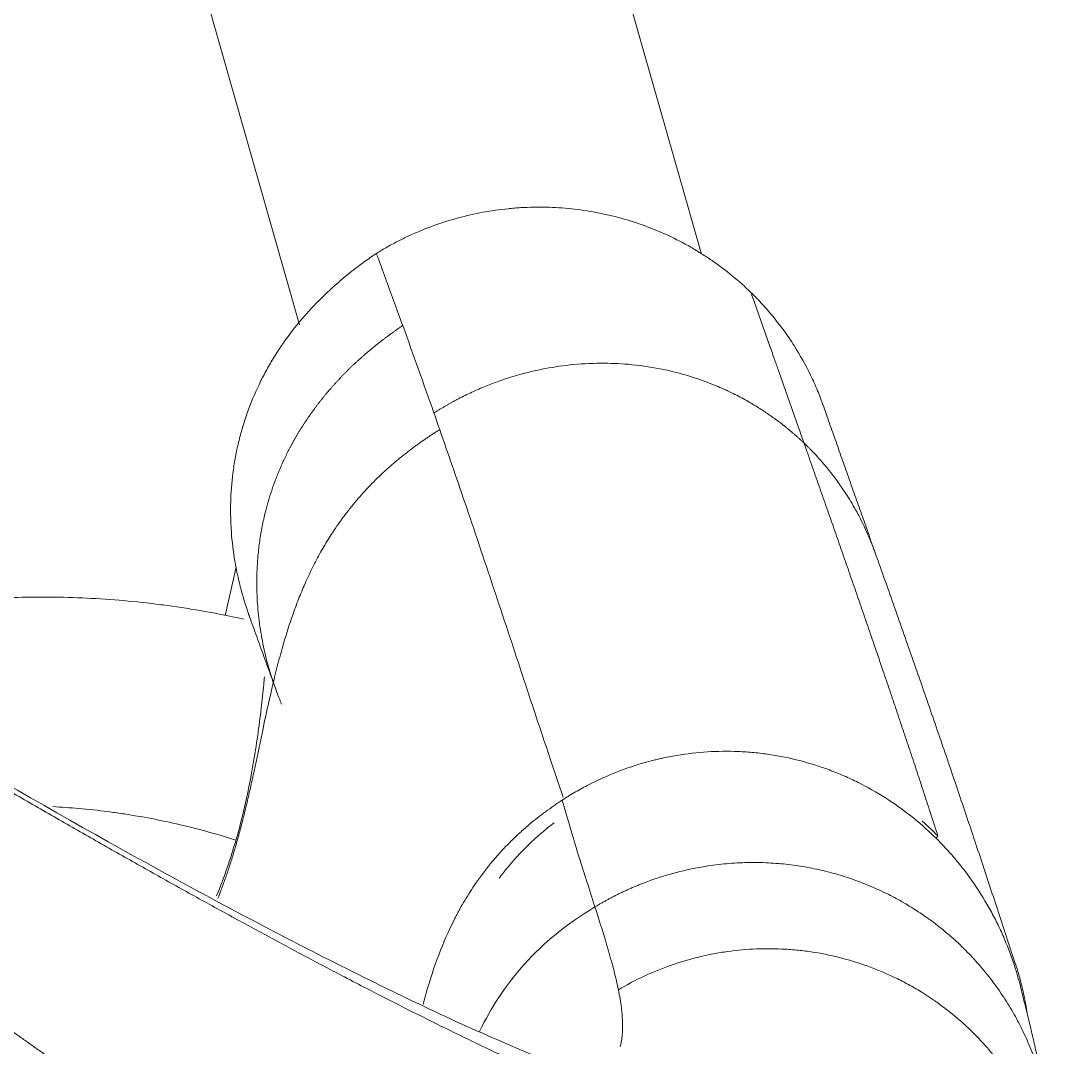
# Model space of a CAD drawing. Header units: millimetres. Extents: x 151130 to 215929, y 2134 to 34533.
# Drawn here: x 152337.32 to 152369.82, y 29130.47 to 29162.57 of the extents above; entities that cross this region are included whole.
import ezdxf

# ---------------------------------------------------------------- set-up
doc = ezdxf.new("R2010")
doc.units = ezdxf.units.MM
doc.layers.add('1', color=7, linetype='Continuous')

# ---------------------------------------------------------------- blocks, each defined once
blk = doc.blocks.new('SILLA GO 34006A')
at = {"layer": '1', "color": 0, "linetype": 'Continuous', "lineweight": 18}
for p, q in [((264.622, 485.698), (229.849, 423.288)), ((240.305, 415.961), (275.716, 479.517)), ((223.086, 419.334), (221.78, 418.508))]:
    blk.add_line(p, q, dxfattribs=at)
for points, knots in [([(222.107, 418.011), (221.844, 418.425), (221.57, 418.833), (221.173, 419.393), (221.001, 419.629), (220.826, 419.863), (220.709, 420.019), (220.649, 420.096), (220.351, 420.483), (220.107, 420.786), (219.36, 421.678), (218.84, 422.249), (217.759, 423.347), (217.197, 423.873), (216.033, 424.88), (215.43, 425.36), (214.493, 426.047), (214.176, 426.27), (213.692, 426.596), (213.529, 426.703), (213.201, 426.914), (213.037, 427.017), (212.21, 427.526), (211.535, 427.905), (210.159, 428.606), (209.458, 428.928), (208.03, 429.517), (207.302, 429.784), (206.376, 430.081), (206.19, 430.139), (205.816, 430.25), (205.628, 430.304), (205.064, 430.461), (204.685, 430.558), (204.305, 430.647)], [0, 0, 0, 0, 0.065712, 0.065712, 0.091664, 0.10464, 0.10464, 0.117617, 0.117617, 0.169521, 0.169521, 0.273331, 0.273331, 0.377141, 0.377141, 0.480951, 0.480951, 0.532856, 0.532856, 0.558808, 0.558808, 0.584761, 0.584761, 0.688571, 0.688571, 0.79238, 0.79238, 0.89619, 0.89619, 0.922143, 0.922143, 0.948095, 0.948095, 1, 1, 1, 1]), ([(222.275, 417.912), (222.29, 417.944), (222.305, 417.977), (222.453, 418.287), (222.597, 418.557), (222.832, 418.952), (222.914, 419.082), (223.04, 419.274), (223.083, 419.338), (223.171, 419.464), (223.215, 419.527), (223.441, 419.837), (223.633, 420.076), (223.939, 420.42), (224.044, 420.533), (224.259, 420.753), (224.369, 420.86), (224.707, 421.173), (224.943, 421.371), (225.251, 421.603), (225.313, 421.649), (225.438, 421.738), (225.628, 421.871), (225.953, 422.078), (226.221, 422.231), (226.425, 422.341), (226.494, 422.376), (226.632, 422.446), (226.702, 422.48), (227.052, 422.645), (227.338, 422.762), (227.703, 422.89), (227.777, 422.915), (227.925, 422.963), (227.999, 422.986), (228.222, 423.051), (228.372, 423.092), (228.825, 423.201), (229.13, 423.258), (229.748, 423.345), (230.056, 423.373), (230.673, 423.402), (230.98, 423.402), (231.596, 423.378), (231.903, 423.354), (232.364, 423.298), (232.594, 423.266), (232.862, 423.221), (232.977, 423.201), (233.054, 423.186), (233.092, 423.179), (233.13, 423.171)], [0, 0, 0, 0, 0.008376, 0.008376, 0.079206, 0.079206, 0.114621, 0.114621, 0.132329, 0.132329, 0.150036, 0.150036, 0.220867, 0.220867, 0.256282, 0.256282, 0.291697, 0.291697, 0.362527, 0.362527, 0.380235, 0.380235, 0.397942, 0.433358, 0.468773, 0.468773, 0.48648, 0.48648, 0.504188, 0.504188, 0.575018, 0.575018, 0.592726, 0.592726, 0.610433, 0.610433, 0.645848, 0.645848, 0.716679, 0.716679, 0.787509, 0.787509, 0.858339, 0.858339, 0.92917, 0.92917, 0.964585, 0.982292, 0.991146, 0.991146, 1, 1, 1, 1]), ([(232.119, 420.993), (232.121, 420.996), (232.33, 421.442), (232.641, 422.111), (232.976, 422.835), (233.104, 423.115), (233.13, 423.172)], [0, 0, 0, 0, 0.004792, 0.616541, 0.922416, 1, 1, 1, 1]), ([(233.13, 423.171), (233.196, 423.156), (233.261, 423.14), (233.39, 423.106), (233.584, 423.054), (233.903, 422.957), (234.156, 422.869), (234.407, 422.775), (234.531, 422.726), (234.9, 422.572), (235.14, 422.459), (235.609, 422.215), (235.838, 422.083), (236.286, 421.802), (236.504, 421.652), (236.824, 421.413), (236.929, 421.331), (237.084, 421.204), (237.136, 421.161), (237.237, 421.075), (237.288, 421.031), (237.537, 420.81), (237.727, 420.627), (238.092, 420.245), (238.266, 420.048), (238.598, 419.638), (238.756, 419.427), (238.979, 419.098), (239.052, 418.987), (239.158, 418.818), (239.192, 418.761), (239.26, 418.647), (239.427, 418.36), (239.577, 418.067), (239.797, 417.59), (239.897, 417.348), (240.076, 416.856), (240.156, 416.606), (240.259, 416.225), (240.291, 416.098), (240.335, 415.904), (240.349, 415.839), (240.376, 415.71), (240.388, 415.645), (240.448, 415.321), (240.484, 415.062), (240.535, 414.543), (240.55, 414.283), (240.554, 414.022)], [0, 0, 0, 0, 0.015625, 0.015625, 0.03125, 0.0625, 0.09375, 0.09375, 0.125, 0.125, 0.1875, 0.1875, 0.25, 0.25, 0.3125, 0.3125, 0.34375, 0.34375, 0.359375, 0.359375, 0.375, 0.375, 0.4375, 0.4375, 0.5, 0.5, 0.5625, 0.5625, 0.59375, 0.59375, 0.609375, 0.609375, 0.625, 0.6875, 0.6875, 0.75, 0.75, 0.8125, 0.8125, 0.84375, 0.84375, 0.859375, 0.859375, 0.875, 0.875, 0.9375, 0.9375, 1, 1, 1, 1]), ([(220.407, 398.684), (219.741, 399.956), (218.407, 402.893), (215.761, 410.461), (213.772, 417.367), (212.45, 422.56)], [0, 0, 0, 0, 0.253056, 0.505914, 1, 1, 1, 1]), ([(232.119, 420.993), (232.103, 420.996), (232.071, 421.002), (232.022, 421.011), (231.973, 421.02), (231.925, 421.029), (231.876, 421.038), (231.828, 421.046), (231.78, 421.054), (231.732, 421.062), (231.683, 421.07), (231.635, 421.077), (231.587, 421.084), (231.54, 421.091), (231.492, 421.098), (231.444, 421.105), (231.396, 421.111), (231.349, 421.118), (231.301, 421.124), (231.254, 421.13), (231.206, 421.136), (231.159, 421.141), (231.112, 421.146), (231.065, 421.152), (231.017, 421.157), (230.97, 421.161), (230.924, 421.166), (230.877, 421.17), (230.83, 421.174), (230.783, 421.178), (230.737, 421.182), (230.69, 421.186), (230.644, 421.189), (230.597, 421.192), (230.551, 421.195), (230.505, 421.198), (230.459, 421.2), (230.413, 421.203), (230.367, 421.205), (230.321, 421.207), (230.275, 421.209), (230.229, 421.211), (230.184, 421.212), (230.138, 421.214), (230.093, 421.215), (230.047, 421.216), (230.002, 421.216), (229.957, 421.217), (229.912, 421.217), (229.867, 421.217), (229.822, 421.217), (229.777, 421.217), (229.732, 421.217), (229.688, 421.216), (229.643, 421.215), (229.598, 421.214), (229.554, 421.213), (229.51, 421.212), (229.465, 421.21), (229.421, 421.209), (229.377, 421.207), (229.333, 421.205), (229.289, 421.203), (229.245, 421.2), (229.202, 421.198), (229.158, 421.195), (229.115, 421.192), (229.071, 421.189), (229.028, 421.185), (228.984, 421.182), (228.941, 421.178), (228.898, 421.175), (228.855, 421.171), (228.812, 421.166), (228.769, 421.162), (228.726, 421.158), (228.684, 421.153), (228.641, 421.148), (228.599, 421.143), (228.556, 421.138), (228.514, 421.132), (228.472, 421.127), (228.43, 421.121), (228.388, 421.115), (228.346, 421.109), (228.304, 421.102), (228.262, 421.096), (228.22, 421.089), (228.179, 421.083), (228.137, 421.076), (228.096, 421.068), (228.055, 421.061), (228.014, 421.054), (227.972, 421.046), (227.931, 421.038), (227.89, 421.03), (227.85, 421.022), (227.809, 421.014), (227.768, 421.005), (227.728, 420.997), (227.687, 420.988), (227.647, 420.979), (227.606, 420.97), (227.566, 420.961), (227.526, 420.951), (227.486, 420.942), (227.446, 420.932), (227.406, 420.922), (227.367, 420.912), (227.327, 420.901), (227.287, 420.891), (227.248, 420.88), (227.209, 420.87), (227.169, 420.859), (227.13, 420.848), (227.091, 420.836), (227.052, 420.825), (227.013, 420.814), (226.974, 420.802), (226.936, 420.79), (226.795, 420.746), (226.555, 420.666), (226.22, 420.539), (225.892, 420.399), (225.571, 420.247), (225.26, 420.085), (224.924, 419.892), (224.565, 419.664), (224.187, 419.396), (223.759, 419.058), (223.293, 418.639), (222.801, 418.124), (222.344, 417.567), (221.923, 416.968), (221.54, 416.326), (221.301, 415.846), (221.17, 415.553), (221.131, 415.462), (221.094, 415.376), (221.072, 415.32), (221.061, 415.295)], [0, 0, 0, 0, 0.003637, 0.007262, 0.010876, 0.014478, 0.018071, 0.021654, 0.025228, 0.028794, 0.032353, 0.035904, 0.039447, 0.042984, 0.046514, 0.050038, 0.053555, 0.057066, 0.060569, 0.064067, 0.067557, 0.07104, 0.074516, 0.077985, 0.081447, 0.084901, 0.088347, 0.091786, 0.095217, 0.098641, 0.102057, 0.105466, 0.108869, 0.112265, 0.115656, 0.119041, 0.12242, 0.125794, 0.129161, 0.132523, 0.135877, 0.139226, 0.142568, 0.145904, 0.149233, 0.152555, 0.155871, 0.159181, 0.162484, 0.165781, 0.169071, 0.172356, 0.175634, 0.178906, 0.182172, 0.185432, 0.188687, 0.191935, 0.195178, 0.198416, 0.201648, 0.204874, 0.208095, 0.211311, 0.214522, 0.217728, 0.220928, 0.224124, 0.227314, 0.230499, 0.233679, 0.236854, 0.240024, 0.243188, 0.246347, 0.249501, 0.252649, 0.255792, 0.25893, 0.262063, 0.265192, 0.268315, 0.271434, 0.274548, 0.277658, 0.280763, 0.283864, 0.28696, 0.290053, 0.293141, 0.296224, 0.299304, 0.302379, 0.30545, 0.308517, 0.311581, 0.31464, 0.317695, 0.320746, 0.323794, 0.326837, 0.329877, 0.332913, 0.335946, 0.338975, 0.342001, 0.345023, 0.348041, 0.351056, 0.354068, 0.357077, 0.360083, 0.363085, 0.366084, 0.369079, 0.372072, 0.375061, 0.378048, 0.381031, 0.384011, 0.386988, 0.413534, 0.439882, 0.466221, 0.492429, 0.518312, 0.544116, 0.578222, 0.612578, 0.647083, 0.699289, 0.751947, 0.80538, 0.85968, 0.915086, 0.971855, 0.979215, 0.986603, 0.994021, 1, 1, 1, 1]), ([(225.238, 407.008), (225.427, 407.397), (226.025, 408.606), (227.054, 410.652), (228.321, 413.169), (229.52, 415.575), (230.289, 417.155), (230.635, 417.873)], [0, 0, 0, 0, 0.110512, 0.343184, 0.575856, 0.808527, 1, 1, 1, 1]), ([(221.291, 416.272), (221.288, 416.279), (221.271, 416.27), (221.196, 416.203), (220.65, 415.754), (219.308, 414.706), (217.471, 413.482), (215.971, 412.743), (215.39, 412.499)], [0, 0, 0, 0, 0.142183, 0.203605, 0.262268, 0.470426, 0.803356, 1, 1, 1, 1]), ([(240.554, 414.022), (240.556, 413.844), (240.55, 413.488), (240.524, 413.131), (240.497, 412.864), (240.487, 412.774), (240.463, 412.596), (240.45, 412.507), (240.407, 412.242), (240.374, 412.066), (240.258, 411.545), (240.161, 411.204), (239.987, 410.701), (239.864, 410.379), (239.724, 410.063), (239.651, 409.912)], [0, 0, 0, 0, 0.12596, 0.251921, 0.251921, 0.314901, 0.314901, 0.377881, 0.377881, 0.503842, 0.503842, 0.755763, 0.755763, 0.881723, 1, 1, 1, 1]), ([(225.151, 406.966), (225.148, 406.967), (225.145, 406.968), (225.138, 406.969), (225.129, 406.971), (225.106, 406.976), (225.061, 406.985), (224.97, 407.003), (224.892, 407.018), (224.736, 407.047), (224.631, 407.064), (224.317, 407.112), (224.002, 407.15), (223.686, 407.172), (223.527, 407.181), (223.474, 407.184), (223.368, 407.188), (223.316, 407.189), (223.052, 407.195), (222.842, 407.193), (222.214, 407.164), (221.8, 407.116), (221.183, 407.002), (220.979, 406.957), (220.673, 406.879), (220.521, 406.838), (220.369, 406.792), (220.268, 406.761), (220.217, 406.746), (219.764, 406.599), (219.373, 406.446), (218.61, 406.102), (218.239, 405.912), (217.765, 405.647), (217.657, 405.585), (217.549, 405.521)], [0, 0, 0, 0, 0.00124, 0.00124, 0.00248, 0.004961, 0.009922, 0.019843, 0.039686, 0.039686, 0.079373, 0.079373, 0.158746, 0.198432, 0.198432, 0.218276, 0.218276, 0.238119, 0.238119, 0.317492, 0.317492, 0.476238, 0.476238, 0.555611, 0.555611, 0.595297, 0.61514, 0.61514, 0.634984, 0.634984, 0.79373, 0.79373, 0.952475, 0.952475, 1, 1, 1, 1]), ([(223.512, 403.879), (223.64, 404.128), (223.77, 404.381), (223.969, 404.766), (224.035, 404.895), (224.17, 405.153), (224.238, 405.282), (224.579, 405.93), (224.862, 406.447), (225.151, 406.966)], [0, 0, 0, 0, 0.25, 0.25, 0.375, 0.375, 0.5, 0.5, 1, 1, 1, 1]), ([(231.135, 392.649), (231.248, 392.836), (231.355, 393.027), (231.605, 393.509), (231.741, 393.804), (231.923, 394.257), (231.98, 394.41), (232.061, 394.642), (232.087, 394.72), (232.137, 394.877), (232.161, 394.955), (232.276, 395.348), (232.352, 395.665), (232.471, 396.304), (232.516, 396.626), (232.558, 397.112), (232.568, 397.275), (232.577, 397.52), (232.579, 397.602), (232.58, 397.725), (232.58, 397.766), (232.58, 397.848), (232.58, 397.889), (232.574, 398.259), (232.552, 398.585), (232.476, 399.231), (232.422, 399.551), (232.281, 400.185), (232.194, 400.499), (232.063, 400.888), (232.036, 400.965), (231.98, 401.119), (231.951, 401.196), (231.861, 401.424), (231.797, 401.573), (231.595, 402.016), (231.445, 402.303), (231.117, 402.86), (230.938, 403.13), (230.695, 403.457), (230.646, 403.522), (230.545, 403.651), (230.494, 403.715), (230.338, 403.904), (230.231, 404.026), (229.902, 404.384), (229.671, 404.609), (229.189, 405.035), (228.936, 405.235), (228.542, 405.516), (228.374, 405.629), (228.202, 405.737), (228.133, 405.78), (228.098, 405.801), (227.993, 405.864), (227.923, 405.905), (227.57, 406.104), (227.282, 406.248), (226.693, 406.505), (226.393, 406.619), (225.934, 406.766), (225.703, 406.834), (225.429, 406.904), (225.291, 406.936), (225.221, 406.951), (225.187, 406.959), (225.169, 406.963), (225.162, 406.964), (225.157, 406.965), (225.154, 406.966), (225.152, 406.966)], [0, 0, 0, 0, 0.03617, 0.03617, 0.089716, 0.089716, 0.11649, 0.11649, 0.129876, 0.129876, 0.143263, 0.143263, 0.196809, 0.196809, 0.250355, 0.250355, 0.277128, 0.277128, 0.290514, 0.290514, 0.297208, 0.297208, 0.303901, 0.303901, 0.357447, 0.357447, 0.410993, 0.410993, 0.464539, 0.464539, 0.477926, 0.477926, 0.491312, 0.491312, 0.518085, 0.518085, 0.571631, 0.571631, 0.625177, 0.625177, 0.638564, 0.638564, 0.65195, 0.65195, 0.678723, 0.678723, 0.73227, 0.73227, 0.785816, 0.785816, 0.812589, 0.819282, 0.819282, 0.825975, 0.825975, 0.839362, 0.839362, 0.892908, 0.892908, 0.946454, 0.946454, 0.973227, 0.986613, 0.993307, 0.996653, 0.998327, 0.999163, 0.999582, 0.999582, 1, 1, 1, 1]), ([(222.199, 401.529), (222.305, 401.69), (222.411, 401.861), (222.625, 402.224), (222.733, 402.414), (223.061, 403.009), (223.283, 403.436), (223.512, 403.879)], [0, 0, 0, 0, 0.25, 0.25, 0.5, 0.5, 1, 1, 1, 1]), ([(220.976, 400.222), (221.001, 400.237), (221.027, 400.254), (221.107, 400.307), (221.161, 400.347), (221.27, 400.433), (221.325, 400.48), (221.434, 400.579), (221.597, 400.739), (221.761, 400.928), (221.98, 401.209), (222.089, 401.363), (222.199, 401.529)], [0, 0, 0, 0, 0.062793, 0.062793, 0.19668, 0.19668, 0.330566, 0.330566, 0.464453, 0.732227, 0.732227, 1, 1, 1, 1]), ([(230.665, 391.881), (230.794, 392.055), (230.917, 392.232), (231.14, 392.573), (231.24, 392.737), (231.41, 393.032), (231.481, 393.162), (231.549, 393.295)], [0, 0, 0, 0, 0.390046, 0.390046, 0.734458, 0.734458, 1, 1, 1, 1])]:
    blk.add_open_spline(points, degree=3, knots=knots, dxfattribs=at)
at = {"layer": '1', "color": 0, "linetype": 'Continuous', "lineweight": 13}
for points, knots in [([(212.618, 421.311), (212.651, 421.186), (212.716, 420.937), (212.847, 420.435), (213.012, 419.808), (213.211, 419.058), (213.411, 418.313), (213.61, 417.574), (213.81, 416.84), (214.009, 416.111), (214.209, 415.389), (214.409, 414.672), (214.61, 413.962), (214.81, 413.258), (215.011, 412.56), (215.212, 411.869), (215.413, 411.185), (215.614, 410.507), (215.816, 409.837), (216.017, 409.174), (216.219, 408.518), (216.433, 407.834), (216.714, 406.945), (217.064, 405.866), (217.471, 404.646), (217.879, 403.462), (218.271, 402.362), (218.556, 401.591), (218.83, 400.865), (219.121, 400.11), (219.522, 399.113), (219.867, 398.296), (220.143, 397.665), (220.351, 397.204), (220.559, 396.755), (220.746, 396.361), (220.914, 396.019), (221.011, 395.824), (221.06, 395.726)], [0, 0, 0, 0, 0.011786, 0.023573, 0.047558, 0.071547, 0.095542, 0.119539, 0.14354, 0.167542, 0.191545, 0.215549, 0.239551, 0.263555, 0.287562, 0.311573, 0.335589, 0.35961, 0.383636, 0.407667, 0.431704, 0.455746, 0.483802, 0.531912, 0.580043, 0.628194, 0.676366, 0.718536, 0.728579, 0.772782, 0.821029, 0.869301, 0.893448, 0.917601, 0.941761, 0.965927, 0.982962, 1, 1, 1, 1]), ([(230.872, 418.365), (230.889, 418.361), (230.921, 418.354), (230.969, 418.343), (231.017, 418.332), (231.065, 418.321), (231.112, 418.31), (231.158, 418.298), (231.204, 418.287), (231.25, 418.275), (231.295, 418.263), (231.34, 418.252), (231.384, 418.24), (231.428, 418.227), (231.471, 418.215), (231.514, 418.203), (231.556, 418.191), (231.597, 418.179), (231.639, 418.166), (231.739, 418.136), (231.9, 418.084), (232.12, 418.008), (232.342, 417.925), (232.628, 417.81), (232.979, 417.655), (233.394, 417.449), (233.812, 417.214), (234.339, 416.883), (234.975, 416.418), (235.652, 415.812), (236.293, 415.117), (236.715, 414.558), (237.01, 414.107), (237.209, 413.779), (237.463, 413.309), (237.706, 412.779), (237.907, 412.249), (238.053, 411.788), (238.163, 411.366), (238.227, 411.064), (238.262, 410.87), (238.28, 410.769), (238.296, 410.668), (238.311, 410.568), (238.324, 410.469), (238.337, 410.37), (238.348, 410.272), (238.358, 410.175), (238.367, 410.078), (238.375, 409.982), (238.382, 409.887), (238.387, 409.792), (238.392, 409.699), (238.396, 409.606), (238.397, 409.544), (238.398, 409.514)], [0, 0, 0, 0, 0.003904, 0.00778, 0.011627, 0.015444, 0.019231, 0.022986, 0.026709, 0.0304, 0.034058, 0.037682, 0.041271, 0.044826, 0.048345, 0.051827, 0.055272, 0.05868, 0.06205, 0.065381, 0.083389, 0.101697, 0.120309, 0.139223, 0.174355, 0.210812, 0.248636, 0.287836, 0.358213, 0.435639, 0.504195, 0.584359, 0.603443, 0.63408, 0.676813, 0.732298, 0.775075, 0.814237, 0.849581, 0.88092, 0.889305, 0.897631, 0.905895, 0.914098, 0.922237, 0.930313, 0.938324, 0.94627, 0.954149, 0.961962, 0.969707, 0.977384, 0.984992, 0.992531, 1, 1, 1, 1]), ([(212.311, 389.575), (212.301, 389.617), (212.281, 389.703), (212.25, 389.834), (212.218, 389.97), (212.186, 390.109), (212.153, 390.253), (212.119, 390.402), (212.084, 390.555), (212.049, 390.712), (212.013, 390.874), (211.976, 391.04), (211.938, 391.211), (211.9, 391.387), (211.861, 391.567), (211.734, 392.156), (211.53, 393.137), (211.257, 394.513), (211.011, 395.8), (210.763, 397.136), (210.506, 398.55), (210.236, 400.074), (209.975, 401.571), (209.711, 403.111), (209.439, 404.706), (209.159, 406.364), (208.883, 408.008), (208.688, 409.168), (208.575, 409.837), (208.545, 410.019), (208.514, 410.202), (208.483, 410.385), (208.452, 410.568), (208.421, 410.751), (208.39, 410.934), (208.359, 411.117), (208.329, 411.3), (208.298, 411.483), (208.267, 411.667), (208.236, 411.85), (208.205, 412.033), (208.173, 412.217), (208.142, 412.4), (208.111, 412.584), (208.08, 412.767), (208.049, 412.95), (208.018, 413.134), (207.987, 413.317), (207.955, 413.501), (207.924, 413.684), (207.893, 413.868), (207.861, 414.051), (207.83, 414.235), (207.799, 414.418), (207.767, 414.602), (207.736, 414.785), (207.704, 414.969), (207.673, 415.152), (207.641, 415.336), (207.61, 415.519), (207.578, 415.703), (207.547, 415.886), (207.515, 416.069), (207.483, 416.252), (207.452, 416.436), (207.42, 416.619), (207.388, 416.802), (207.357, 416.985), (207.325, 417.168), (207.293, 417.351), (207.261, 417.534), (207.229, 417.717), (207.197, 417.9), (207.176, 418.022), (207.165, 418.083)], [0, 0, 0, 0, 0.006261, 0.01268, 0.019255, 0.025988, 0.032877, 0.039923, 0.047126, 0.054484, 0.062, 0.069671, 0.077498, 0.085481, 0.09362, 0.101914, 0.164392, 0.221127, 0.272152, 0.317494, 0.37487, 0.429738, 0.482113, 0.532009, 0.587642, 0.64178, 0.694433, 0.745609, 0.751308, 0.756998, 0.762682, 0.768357, 0.774025, 0.779686, 0.785339, 0.790985, 0.796623, 0.802253, 0.807876, 0.813492, 0.8191, 0.8247, 0.830293, 0.835879, 0.841457, 0.847028, 0.852591, 0.858147, 0.863695, 0.869236, 0.874769, 0.880295, 0.885814, 0.891325, 0.896829, 0.902325, 0.907814, 0.913295, 0.91877, 0.924236, 0.929696, 0.935148, 0.940592, 0.94603, 0.95146, 0.956882, 0.962298, 0.967706, 0.973106, 0.9785, 0.983886, 0.989264, 0.994636, 1, 1, 1, 1]), ([(217.045, 413.306), (216.837, 413.707), (216.618, 414.101), (216.077, 415.012), (215.745, 415.523), (215.303, 416.148), (215.168, 416.334), (215.03, 416.518), (214.937, 416.641), (214.891, 416.702), (214.656, 417.007), (214.464, 417.246), (214.093, 417.689), (213.915, 417.894), (213.734, 418.095)], [0, 0, 0, 0, 0.232863, 0.232863, 0.546588, 0.546588, 0.62502, 0.664235, 0.664235, 0.703451, 0.703451, 0.860314, 0.860314, 1, 1, 1, 1]), ([(230.635, 417.873), (230.618, 417.877), (230.582, 417.885), (230.528, 417.897), (230.473, 417.909), (230.418, 417.921), (230.361, 417.933), (230.304, 417.944), (230.246, 417.956), (230.187, 417.967), (230.128, 417.979), (230.067, 417.99), (230.006, 418.001), (229.945, 418.012), (229.882, 418.022), (229.819, 418.033), (229.755, 418.043), (229.69, 418.053), (229.624, 418.063), (229.558, 418.072), (229.491, 418.081), (229.424, 418.09), (229.356, 418.099), (229.287, 418.107), (229.217, 418.115), (229.147, 418.122), (229.076, 418.129), (229.004, 418.136), (228.932, 418.142), (228.86, 418.148), (228.786, 418.153), (228.712, 418.158), (228.638, 418.163), (228.562, 418.167), (228.487, 418.17), (228.41, 418.173), (228.255, 418.178), (228.018, 418.181), (227.7, 418.175), (227.376, 418.159), (227.047, 418.132), (226.663, 418.088), (226.223, 418.018), (225.724, 417.913), (225.216, 417.779), (224.7, 417.616), (224.191, 417.428), (223.685, 417.215), (223.175, 416.978), (222.639, 416.704), (222.079, 416.393), (221.612, 416.117), (221.16, 415.84), (220.651, 415.518), (219.895, 415.028), (219.177, 414.557), (218.576, 414.171), (218.183, 413.924), (217.796, 413.687), (217.415, 413.462), (217.041, 413.248), (216.672, 413.047), (216.309, 412.858), (215.952, 412.682), (215.638, 412.536), (215.442, 412.45), (215.364, 412.416)], [0, 0, 0, 0, 0.003252, 0.006552, 0.009899, 0.013293, 0.016732, 0.020217, 0.023746, 0.02732, 0.030937, 0.034598, 0.038301, 0.042047, 0.045834, 0.049662, 0.053531, 0.05744, 0.061388, 0.065375, 0.069401, 0.073466, 0.077567, 0.081706, 0.085882, 0.090094, 0.094342, 0.098626, 0.102945, 0.107298, 0.111686, 0.116108, 0.120563, 0.125052, 0.129574, 0.134128, 0.138716, 0.157401, 0.176404, 0.195724, 0.215368, 0.235342, 0.26481, 0.295158, 0.326447, 0.358749, 0.392147, 0.423521, 0.457144, 0.493082, 0.531405, 0.572182, 0.590581, 0.626599, 0.680469, 0.752494, 0.780989, 0.808817, 0.83597, 0.862448, 0.888247, 0.913372, 0.937826, 0.961613, 0.984741, 1, 1, 1, 1]), ([(238.398, 409.514), (238.459, 409.641), (238.592, 409.919), (238.798, 410.349), (239.016, 410.803), (239.233, 411.257), (239.404, 411.615), (239.529, 411.876), (239.615, 412.057), (239.71, 412.255), (239.85, 412.549), (240.029, 412.924), (240.247, 413.379), (240.421, 413.745), (240.524, 413.96), (240.554, 414.022)], [0, 0, 0, 0, 0.084923, 0.185719, 0.286511, 0.387301, 0.488089, 0.524533, 0.560976, 0.608519, 0.65606, 0.756831, 0.85759, 0.958333, 1, 1, 1, 1]), ([(232.67, 397.863), (232.724, 397.966), (232.818, 398.149), (232.952, 398.412), (233.13, 398.761), (233.365, 399.224), (233.657, 399.803), (233.949, 400.385), (234.241, 400.97), (234.533, 401.557), (234.825, 402.147), (235.058, 402.62), (235.228, 402.967), (235.39, 403.297), (235.611, 403.748), (235.894, 404.329), (236.186, 404.929), (236.478, 405.53), (236.769, 406.132), (237.061, 406.735), (237.353, 407.34), (237.644, 407.945), (237.936, 408.551), (238.187, 409.074), (238.341, 409.395), (238.398, 409.514)], [0, 0, 0, 0, 0.027936, 0.04911, 0.070284, 0.121213, 0.172145, 0.223081, 0.27402, 0.324961, 0.375902, 0.42684, 0.447003, 0.465043, 0.511735, 0.562672, 0.613609, 0.664549, 0.715492, 0.76644, 0.817389, 0.868334, 0.919275, 0.970213, 1, 1, 1, 1]), ([(238.398, 409.514), (238.398, 409.498), (238.399, 409.468), (238.4, 409.422), (238.4, 409.377), (238.4, 409.332), (238.4, 409.287), (238.4, 409.242), (238.4, 409.197), (238.397, 409.01), (238.382, 408.684), (238.337, 408.224), (238.27, 407.778), (238.17, 407.281), (238.025, 406.734), (237.822, 406.144), (237.646, 405.727), (237.543, 405.507), (237.527, 405.474)], [0, 0, 0, 0, 0.011021, 0.021989, 0.032905, 0.043766, 0.054575, 0.065329, 0.076029, 0.086676, 0.200177, 0.311234, 0.419673, 0.525351, 0.676326, 0.825877, 0.973678, 1, 1, 1, 1]), ([(222.035, 406.636), (222.063, 406.64), (222.091, 406.644), (222.326, 406.675), (222.533, 406.695), (223.154, 406.733), (223.567, 406.728), (224.144, 406.683), (224.309, 406.665), (224.475, 406.644)], [0, 0, 0, 0, 0.033953, 0.033953, 0.287809, 0.287809, 0.795519, 0.795519, 1, 1, 1, 1]), ([(229.076, 389.396), (229.094, 389.422), (229.236, 389.628), (229.484, 390.02), (229.788, 390.584), (230.046, 391.154), (230.261, 391.723), (230.44, 392.309), (230.582, 392.913), (230.685, 393.54), (230.745, 394.17), (230.761, 394.799), (230.736, 395.423), (230.672, 396.008), (230.579, 396.558), (230.46, 397.076), (230.31, 397.591), (230.129, 398.103), (229.917, 398.606), (229.675, 399.099), (229.448, 399.499), (229.249, 399.816), (229.088, 400.057), (228.915, 400.299), (228.729, 400.541), (228.533, 400.782), (228.324, 401.02), (228.104, 401.255), (227.872, 401.485), (227.63, 401.71), (227.378, 401.929), (227.116, 402.14), (226.801, 402.376), (226.436, 402.625), (226.021, 402.878), (225.611, 403.101), (225.316, 403.243), (225.14, 403.322), (225.082, 403.348), (225.024, 403.373), (224.966, 403.398), (224.909, 403.422), (224.851, 403.445), (224.794, 403.468), (224.738, 403.491), (224.681, 403.513), (224.625, 403.534), (224.569, 403.555), (224.514, 403.576), (224.458, 403.596), (224.403, 403.615), (224.348, 403.634), (224.294, 403.653), (224.24, 403.671), (224.186, 403.688), (224.132, 403.705), (224.079, 403.722), (224.026, 403.738), (223.973, 403.754), (223.921, 403.77), (223.869, 403.785), (223.817, 403.799), (223.765, 403.814), (223.714, 403.828), (223.663, 403.841), (223.613, 403.854), (223.562, 403.867), (223.529, 403.875), (223.512, 403.879)], [0, 0, 0, 0, 0.005233, 0.041087, 0.076225, 0.110543, 0.143943, 0.176346, 0.211293, 0.246195, 0.280972, 0.315538, 0.34982, 0.383763, 0.412509, 0.441669, 0.471166, 0.500944, 0.53093, 0.561035, 0.591174, 0.606633, 0.622532, 0.638843, 0.655532, 0.672563, 0.689902, 0.707522, 0.72539, 0.743473, 0.761733, 0.780129, 0.79863, 0.82612, 0.8526, 0.878078, 0.902591, 0.906095, 0.909572, 0.913024, 0.91645, 0.919851, 0.923227, 0.926578, 0.929904, 0.933205, 0.936482, 0.939734, 0.942963, 0.946167, 0.949348, 0.952506, 0.95564, 0.958752, 0.96184, 0.964907, 0.96795, 0.970972, 0.973971, 0.976948, 0.979904, 0.982838, 0.985751, 0.988643, 0.991513, 0.994363, 0.997192, 1, 1, 1, 1]), ([(225.741, 385.634), (225.776, 385.663), (225.812, 385.692), (226.078, 385.916), (226.3, 386.121), (226.619, 386.448), (226.722, 386.56), (226.849, 386.703), (226.874, 386.732), (226.924, 386.79), (226.998, 386.877), (227.07, 386.966), (227.307, 387.263), (227.484, 387.509), (227.811, 388.016), (227.962, 388.278), (228.169, 388.681), (228.267, 388.886), (228.373, 389.13), (228.417, 389.236), (228.446, 389.307), (228.46, 389.342), (228.585, 389.663), (228.682, 389.95), (228.844, 390.532), (228.911, 390.826), (229.014, 391.42), (229.051, 391.72), (229.079, 392.099), (229.084, 392.175), (229.089, 392.29), (229.091, 392.328), (229.094, 392.404), (229.095, 392.442), (229.099, 392.633), (229.098, 392.785), (229.086, 393.239), (229.062, 393.539), (228.985, 394.137), (228.932, 394.434), (228.83, 394.876), (228.792, 395.023), (228.729, 395.243), (228.707, 395.316), (228.661, 395.462), (228.638, 395.534), (228.515, 395.895), (228.403, 396.176), (228.153, 396.725), (228.014, 396.993), (227.71, 397.515), (227.545, 397.769), (227.321, 398.079), (227.275, 398.14), (227.183, 398.262), (227.136, 398.322), (226.993, 398.5), (226.895, 398.615), (226.593, 398.955), (226.381, 399.17), (225.938, 399.58), (225.706, 399.774), (225.342, 400.048), (225.218, 400.137), (225.028, 400.266), (224.964, 400.308), (224.836, 400.391), (224.771, 400.432), (224.445, 400.63), (224.179, 400.775), (223.634, 401.037), (223.355, 401.155), (222.786, 401.363), (222.496, 401.453), (222.199, 401.529)], [0, 0, 0, 0, 0.006862, 0.006862, 0.052004, 0.052004, 0.074576, 0.074576, 0.080218, 0.080218, 0.085861, 0.097147, 0.097147, 0.14229, 0.14229, 0.187432, 0.187432, 0.210004, 0.221289, 0.226932, 0.226932, 0.232575, 0.232575, 0.277718, 0.277718, 0.32286, 0.32286, 0.368003, 0.368003, 0.379289, 0.379289, 0.384931, 0.384931, 0.390574, 0.390574, 0.413146, 0.413146, 0.458288, 0.458288, 0.503431, 0.503431, 0.526002, 0.526002, 0.537288, 0.537288, 0.548573, 0.548573, 0.593716, 0.593716, 0.638859, 0.638859, 0.684001, 0.684001, 0.695287, 0.695287, 0.706573, 0.706573, 0.729144, 0.729144, 0.774287, 0.774287, 0.819429, 0.819429, 0.842001, 0.842001, 0.853286, 0.853286, 0.864572, 0.864572, 0.909715, 0.909715, 0.954857, 0.954857, 1, 1, 1, 1]), ([(232.58, 397.856), (232.584, 397.856), (232.587, 397.856), (232.606, 397.857), (232.619, 397.858), (232.635, 397.859), (232.64, 397.859), (232.649, 397.86), (232.653, 397.86), (232.663, 397.861), (232.668, 397.862), (232.67, 397.863)], [0, 0, 0, 0, 0.074966, 0.074966, 0.383311, 0.383311, 0.537483, 0.537483, 0.691655, 0.691655, 1, 1, 1, 1])]:
    blk.add_open_spline(points, degree=3, knots=knots, dxfattribs=at)
at = {"layer": '1', "color": 0, "linetype": 'Continuous', "lineweight": 18}
for points, degree in [([(230.872, 418.365), (231.29, 419.235), (231.706, 420.111), (232.119, 420.993)], 3), ([(230.635, 417.873), (230.715, 418.037), (230.793, 418.201), (230.872, 418.365)], 3), ([(222.323, 418.019), (221.199, 415.616)], 1), ([(237.526, 405.473), (238.601, 407.716), (239.669, 409.95)], 2), ([(231.539, 393.3), (234.555, 399.191), (237.526, 405.473)], 2), ([(232.67, 397.863), (232.67, 398.088), (232.662, 398.313), (232.646, 398.538)], 3), ([(229.07, 389.396), (230.1, 390.896), (231.136, 392.658)], 2)]:
    blk.add_open_spline(points, degree=degree, dxfattribs=at)
at = {"layer": '1', "color": 0, "linetype": 'Continuous', "lineweight": 13}
blk.add_open_spline([(218.205, 403.684), (219.776, 404.219), (221.5, 404.389), (223.512, 403.879)], degree=3, dxfattribs=at)
blk = doc.blocks.new('*U99')
at = {"rotation": 90}
blk.add_blockref('SILLA GO 34006A', (242.339, -654.525), dxfattribs=at)
blk = doc.blocks.new('*U100')
at = {"color": 0, "linetype": 'ByBlock', "lineweight": -2, "transparency": 16777216, "rotation": 270}
blk.add_blockref('*U99', (215634.727, 34084.221, -2977.121), dxfattribs=at)
blk = doc.blocks.new('MRC90')
at = {"color": 5, "rotation": 45}
blk.add_blockref('*U100', (-128356.183, -175660.781), dxfattribs=at)

msp = doc.modelspace()

# ---------------------------------------------------------------- block references
at = {"color": 5}
msp.add_blockref('MRC90', (152754.877, 28408.219), dxfattribs=at)

doc.saveas('drawing.dxf')
